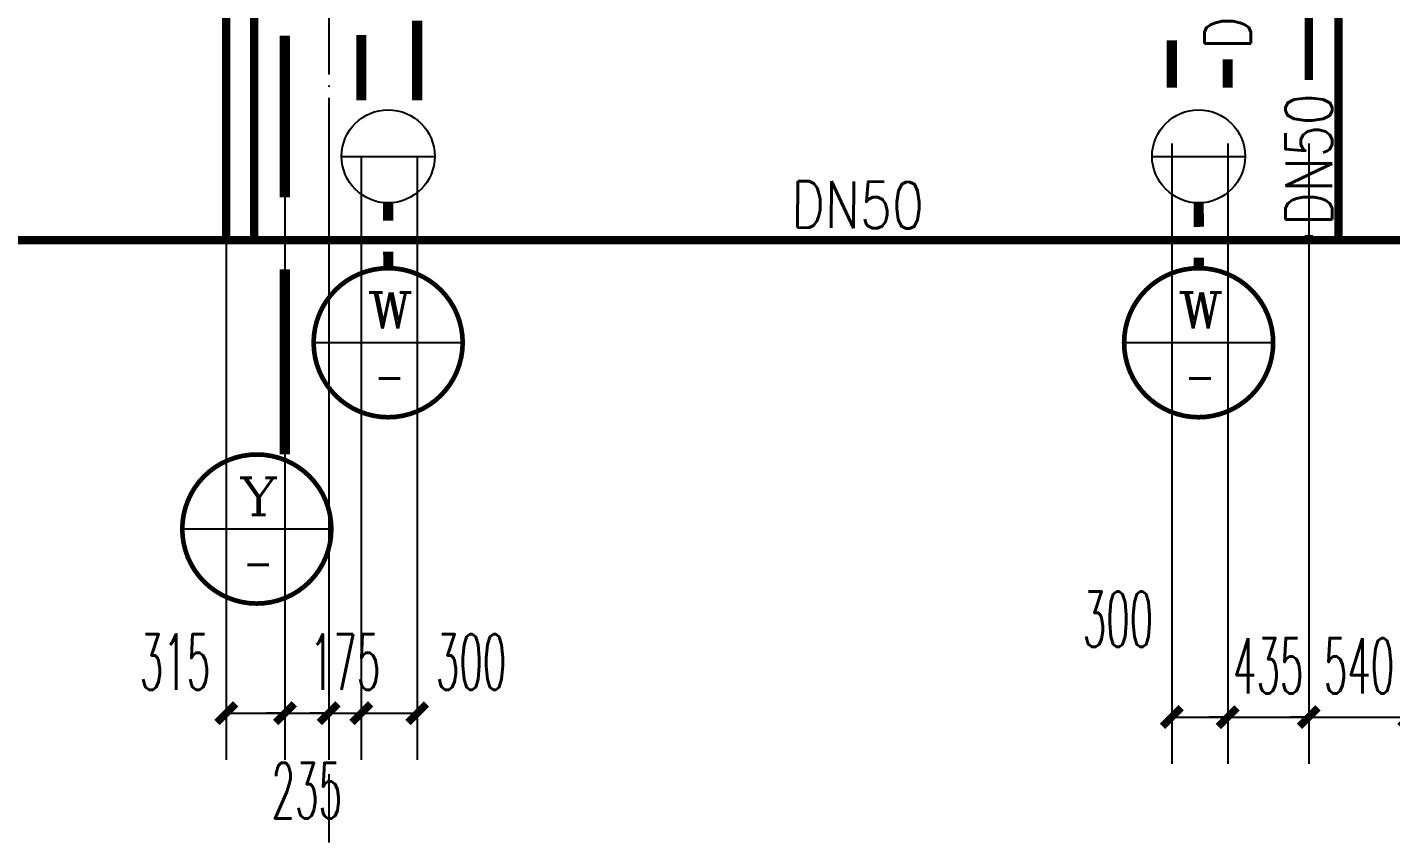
# Model space of a CAD drawing. Extents: x 27938 to 1507990, y 110129 to 923079.
# Drawn here: x 854799 to 862117, y 667017 to 671350 of the extents above; entities that cross this region are included whole.
import ezdxf
from ezdxf.enums import TextEntityAlignment as Align

# ---------------------------------------------------------------- set-up
doc = ezdxf.new("R2010")
doc.units = 0
doc.header["$LTSCALE"] = 1000
doc.header["$MEASUREMENT"] = 0
doc.linetypes.add('DOTE', pattern=[2.42, 2, -0.2, 0.02, -0.2])
for name, color, linetype in [('DIM_污水', 2, 'Continuous'), ('DIM_雨水', 4, 'Continuous'), ('DOTE', 1, 'Continuous'), ('PIPE-凝结', 150, 'N'), ('PIPE-废水', 31, 'TG_F'), ('PIPE-污水', 2, 'W'), ('PIPE-雨水', 4, 'TG_Y'), ('TEXT_凝结', 7, 'Continuous'), ('TEXT_废水', 7, 'Continuous'), ('TWT_DIM', 3, 'Continuous'), ('WELL_污水', 2, 'Continuous')]:
    doc.layers.add(name, color=color, linetype=linetype)
doc.styles.add('_TCH_DIM_T3', font='SIMPLEX.shx', dxfattribs={"width": 0.494118, "bigfont": 'GBCBIG.shx'})
doc.styles.add('_TWT_CIRCLE', font='COMPLEX', dxfattribs={"width": 1.1, "height": 3.5, "bigfont": 'HZTXT'})
doc.styles.add('_TWT_PIPEDN', font='SIMPLEX', dxfattribs={"width": 0.8, "height": 3.5, "bigfont": 'HZTXT'})
doc.styles.get("Standard").update_dxf_attribs({"font": 'gbenor.shx', "bigfont": 'gbcbig.shx'})
doc.styles.add('TG_LINETYPE', font='SIMPLEX', dxfattribs={"width": 0.8, "height": 3, "bigfont": 'HZTXT'})
doc.linetypes.add('N', pattern='A,3,-0.2,["N",Standard,S=0.25,R=0,X=-0.1,Y=-0.115],-0.2', length=3.4)
doc.linetypes.add('TG_F', pattern='A,2,-0.3,["F",TG_LINETYPE,S=0.1,R=0,X=-0.23,Y=-0.15],0', length=2.3)
doc.linetypes.add('TG_Y', pattern='A,2,-0.229,["Y",TG_LINETYPE,S=0.1,R=0,X=-0.229,Y=-0.15],0', length=2.229)
doc.linetypes.add('W', pattern='A,3,-0.2,["W",Standard,S=0.25,R=0,X=-0.1,Y=-0.115],-0.2', length=3.4)
doc.dimstyles.new('_TWT_ARCH&&100', dxfattribs={"dimtxt": 297.5, "dimasz": 100, "dimexe": 250, "dimexo": 300, "dimgap": 126.25, "dimtad": 1, "dimdec": 0, "dimzin": 0, "dimdsep": 46, "dimtxsty": '_TCH_DIM_T3', "dimblk": 'ARCHTICK', "dimcen": 0.09, "dimclrt": 7, "dimazin": 2, "dimtfac": 1, "dimtdec": 0, "dimtix": 1, "dimtmove": 2, "dimatfit": 3, "dimfxl": 1, "dimtolj": 1, "dimtzin": 0, "dimarcsym": 0})

# ---------------------------------------------------------------- blocks, each defined once
blk = doc.blocks.new('$TWTSYS$00000190')
blk.add_line((0, 0.5, 0), (0, -0.5, 0))
blk.add_circle((0, 0, 0), 0.5)
blk = doc.blocks.new('_ArchTick')
at = {"color": 0, "linetype": 'ByBlock', "const_width": 0.4}
blk.add_lwpolyline([(-0.5, -0.5), (0.5, 0.5)], dxfattribs=at)
blk = doc.blocks.new('*D1059')
at = {"layer": 'Defpoints', "color": 0}
for p in [(860941.6, 671026.7), (861241.6, 671026.7), (861241.6, 667647.9)]:
    blk.add_point(p, dxfattribs=at)
at = {"layer": 'TWT_DIM', "color": 0, "lineweight": -2}
for p, q in [((860941.6, 670726.7), (860941.6, 667397.9)), ((861241.6, 670726.7), (861241.6, 667397.9)), ((860941.6, 667647.9), (861241.6, 667647.9))]:
    blk.add_line(p, q, dxfattribs=at)
at = {"layer": 'TWT_DIM', "color": 0, "lineweight": -2, "xscale": 100, "yscale": 100, "zscale": 100, "rotation": 180}
blk.add_blockref('_ArchTick', (860941.6, 667647.9), dxfattribs=at)
at = {"layer": 'TWT_DIM', "color": 0, "lineweight": -2, "xscale": 100, "yscale": 100, "zscale": 100}
blk.add_blockref('_ArchTick', (861241.6, 667647.9), dxfattribs=at)
at = {"layer": 'TWT_DIM', "color": 7, "insert": (860652.6, 668172.9), "char_height": 297.5, "attachment_point": 5, "style": '_TCH_DIM_T3'}
blk.add_mtext('\\A1;300', dxfattribs=at)
blk = doc.blocks.new('*D1060')
at = {"layer": 'Defpoints', "color": 0}
for p in [(861241.6, 671026.7), (861676.6, 671026.7), (861676.6, 667647.9)]:
    blk.add_point(p, dxfattribs=at)
at = {"layer": 'TWT_DIM', "color": 0, "lineweight": -2}
for p, q in [((861241.6, 670726.7), (861241.6, 667397.9)), ((861676.6, 670726.7), (861676.6, 667397.9)), ((861241.6, 667647.9), (861141.6, 667647.9)), ((861241.6, 667647.9), (861676.6, 667647.9)), ((861676.6, 667647.9), (861776.6, 667647.9))]:
    blk.add_line(p, q, dxfattribs=at)
at = {"layer": 'TWT_DIM', "color": 0, "lineweight": -2, "xscale": 100, "yscale": 100, "zscale": 100}
blk.add_blockref('_ArchTick', (861241.6, 667647.9), dxfattribs=at)
at = {"layer": 'TWT_DIM', "color": 0, "lineweight": -2, "xscale": 100, "yscale": 100, "zscale": 100, "rotation": 180}
blk.add_blockref('_ArchTick', (861676.6, 667647.9), dxfattribs=at)
at = {"layer": 'TWT_DIM', "color": 7, "insert": (861459.1, 667922.9), "char_height": 297.5, "attachment_point": 5, "style": '_TCH_DIM_T3'}
blk.add_mtext('\\A1;435', dxfattribs=at)
blk = doc.blocks.new('*D1061')
at = {"layer": 'Defpoints', "color": 0}
for p in [(861676.6, 671026.7), (862216.6, 671026.7), (862216.6, 667647.9)]:
    blk.add_point(p, dxfattribs=at)
at = {"layer": 'TWT_DIM', "color": 0, "lineweight": -2}
for p, q in [((861676.6, 670726.7), (861676.6, 667397.9)), ((862216.6, 670726.7), (862216.6, 667397.9)), ((861676.6, 667647.9), (861576.6, 667647.9)), ((861676.6, 667647.9), (862216.6, 667647.9)), ((862216.6, 667647.9), (862316.6, 667647.9))]:
    blk.add_line(p, q, dxfattribs=at)
at = {"layer": 'TWT_DIM', "color": 0, "lineweight": -2, "xscale": 100, "yscale": 100, "zscale": 100}
blk.add_blockref('_ArchTick', (861676.6, 667647.9), dxfattribs=at)
at = {"layer": 'TWT_DIM', "color": 0, "lineweight": -2, "xscale": 100, "yscale": 100, "zscale": 100, "rotation": 180}
blk.add_blockref('_ArchTick', (862216.6, 667647.9), dxfattribs=at)
at = {"layer": 'TWT_DIM', "color": 7, "insert": (861946.6, 667922.9), "char_height": 297.5, "attachment_point": 5, "style": '_TCH_DIM_T3'}
blk.add_mtext('\\A1;540', dxfattribs=at)
blk = doc.blocks.new('*D1062')
at = {"layer": 'Defpoints', "color": 0}
for p in [(856591.6, 670957.2), (856891.6, 670957.2), (856891.6, 667668.8)]:
    blk.add_point(p, dxfattribs=at)
at = {"layer": 'TWT_DIM', "color": 0, "lineweight": -2}
for p, q in [((856591.6, 670657.2), (856591.6, 667418.8)), ((856891.6, 670657.2), (856891.6, 667418.8)), ((856591.6, 667668.8), (856891.6, 667668.8))]:
    blk.add_line(p, q, dxfattribs=at)
at = {"layer": 'TWT_DIM', "color": 0, "lineweight": -2, "xscale": 100, "yscale": 100, "zscale": 100, "rotation": 180}
blk.add_blockref('_ArchTick', (856591.6, 667668.8), dxfattribs=at)
at = {"layer": 'TWT_DIM', "color": 0, "lineweight": -2, "xscale": 100, "yscale": 100, "zscale": 100}
blk.add_blockref('_ArchTick', (856891.6, 667668.8), dxfattribs=at)
at = {"layer": 'TWT_DIM', "color": 7, "insert": (857180.6, 667943.8), "char_height": 297.5, "attachment_point": 5, "style": '_TCH_DIM_T3'}
blk.add_mtext('\\A1;300', dxfattribs=at)
blk = doc.blocks.new('*D1063')
at = {"layer": 'Defpoints', "color": 0}
for p in [(856416.6, 670957.2), (856591.6, 670957.2), (856591.6, 667668.8)]:
    blk.add_point(p, dxfattribs=at)
at = {"layer": 'TWT_DIM', "color": 0, "lineweight": -2}
for p, q in [((856416.6, 670657.2), (856416.6, 667418.8)), ((856591.6, 670657.2), (856591.6, 667418.8)), ((856416.6, 667668.8), (856316.6, 667668.8)), ((856416.6, 667668.8), (856591.6, 667668.8)), ((856591.6, 667668.8), (856691.6, 667668.8))]:
    blk.add_line(p, q, dxfattribs=at)
at = {"layer": 'TWT_DIM', "color": 0, "lineweight": -2, "xscale": 100, "yscale": 100, "zscale": 100}
blk.add_blockref('_ArchTick', (856416.6, 667668.8), dxfattribs=at)
at = {"layer": 'TWT_DIM', "color": 0, "lineweight": -2, "xscale": 100, "yscale": 100, "zscale": 100, "rotation": 180}
blk.add_blockref('_ArchTick', (856591.6, 667668.8), dxfattribs=at)
at = {"layer": 'TWT_DIM', "color": 7, "insert": (856504.1, 667943.8), "char_height": 297.5, "attachment_point": 5, "style": '_TCH_DIM_T3'}
blk.add_mtext('\\A1;175', dxfattribs=at)
blk = doc.blocks.new('*D1064')
at = {"layer": 'Defpoints', "color": 0}
for p in [(856181.6, 670957.2), (856416.6, 670957.2), (856416.6, 667668.8)]:
    blk.add_point(p, dxfattribs=at)
at = {"layer": 'TWT_DIM', "color": 0, "lineweight": -2}
for p, q in [((856181.6, 670657.2), (856181.6, 667418.8)), ((856416.6, 670657.2), (856416.6, 667418.8)), ((856181.6, 667668.8), (856081.6, 667668.8)), ((856181.6, 667668.8), (856416.6, 667668.8)), ((856416.6, 667668.8), (856516.6, 667668.8))]:
    blk.add_line(p, q, dxfattribs=at)
at = {"layer": 'TWT_DIM', "color": 0, "lineweight": -2, "xscale": 100, "yscale": 100, "zscale": 100}
blk.add_blockref('_ArchTick', (856181.6, 667668.8), dxfattribs=at)
at = {"layer": 'TWT_DIM', "color": 0, "lineweight": -2, "xscale": 100, "yscale": 100, "zscale": 100, "rotation": 180}
blk.add_blockref('_ArchTick', (856416.6, 667668.8), dxfattribs=at)
at = {"layer": 'TWT_DIM', "color": 7, "insert": (856299.1, 667253.1), "char_height": 297.5, "attachment_point": 5, "style": '_TCH_DIM_T3'}
blk.add_mtext('\\A1;235', dxfattribs=at)
blk = doc.blocks.new('*D1065')
at = {"layer": 'Defpoints', "color": 0}
for p in [(855866.6, 670957.2), (856181.6, 670957.2), (856181.6, 667668.8)]:
    blk.add_point(p, dxfattribs=at)
at = {"layer": 'TWT_DIM', "color": 0, "lineweight": -2}
for p, q in [((855866.6, 670657.2), (855866.6, 667418.8)), ((856181.6, 670657.2), (856181.6, 667418.8)), ((855866.6, 667668.8), (856181.6, 667668.8))]:
    blk.add_line(p, q, dxfattribs=at)
at = {"layer": 'TWT_DIM', "color": 0, "lineweight": -2, "xscale": 100, "yscale": 100, "zscale": 100, "rotation": 180}
blk.add_blockref('_ArchTick', (855866.6, 667668.8), dxfattribs=at)
at = {"layer": 'TWT_DIM', "color": 0, "lineweight": -2, "xscale": 100, "yscale": 100, "zscale": 100}
blk.add_blockref('_ArchTick', (856181.6, 667668.8), dxfattribs=at)
at = {"layer": 'TWT_DIM', "color": 7, "insert": (855591.6, 667943.8), "char_height": 297.5, "attachment_point": 5, "style": '_TCH_DIM_T3'}
blk.add_mtext('\\A1;315', dxfattribs=at)

msp = doc.modelspace()

# ---------------------------------------------------------------- linework, layer by layer
at = {"layer": 'DIM_污水'}
for p, q in [((857135.6, 669657.2), (856335.6, 669657.2)), ((861485.6, 669657.2), (860685.6, 669657.2))]:
    msp.add_line(p, q, dxfattribs=at)
at = {"layer": 'DIM_污水', "const_width": 25}
for points in [[(857135.6, 669657.2, 1), (856335.6, 669657.2, 1)], [(861485.6, 669657.2, 1), (860685.6, 669657.2, 1)]]:
    msp.add_lwpolyline(points, format="xyb", close=True, dxfattribs=at)
at = {"layer": 'DIM_雨水'}
msp.add_line((856430.6, 668657.2), (855630.6, 668657.2), dxfattribs=at)
at = {"layer": 'DIM_雨水', "const_width": 25}
msp.add_lwpolyline([(856430.6, 668657.2, 1), (855630.6, 668657.2, 1)], format="xyb", close=True, dxfattribs=at)
at = {"layer": 'DOTE', "color": 169, "linetype": 'DOTE', "ltscale": 0.3}
msp.add_line((856416.6, 678957.2), (856416.6, 666975.2), dxfattribs=at)
at = {"layer": 'PIPE-凝结', "ltscale": 0.5, "const_width": 45}
for points in [[(856016.6, 670207.2), (856016.6, 674004.6)], [(861676.6, 672832.2), (861676.6, 671222.2)], [(861836.6, 672844.6), (861836.6, 670207.2)], [(855866.6, 671408.4), (855866.6, 670207.2)], [(861676.6, 671222.2), (861676.6, 671067.8)], [(861676.6, 670234.5), (861676.6, 670207.2)], [(853216.6, 670207.2), (874966.6, 670207.2)]]:
    msp.add_lwpolyline(points, dxfattribs=at)
at = {"layer": 'PIPE-废水', "ltscale": 0.5, "const_width": 55}
for points in [[(856891.6, 670957.2), (856891.6, 671384.9)], [(856591.6, 670957.2), (856591.6, 671308.1)], [(860941.6, 671026.7), (860941.6, 671280.2)], [(861241.6, 671026.7), (861241.6, 671178.6)]]:
    msp.add_lwpolyline(points, dxfattribs=at)
at = {"layer": 'PIPE-污水', "const_width": 55}
for points in [[(856735.9, 670407.2), (856736.1, 670311.8)], [(861085.9, 670407.2), (861086.1, 670279)], [(856736.3, 670145), (856736.4, 670057.2)], [(861086.4, 670113.7), (861086.4, 670057.2)]]:
    msp.add_lwpolyline(points, dxfattribs=at)
at = {"layer": 'PIPE-雨水', "ltscale": 0.5, "const_width": 55}
for points in [[(856181.6, 670437), (856181.6, 671304.9)], [(856181.6, 669057.2), (856181.6, 670051.2)]]:
    msp.add_lwpolyline(points, dxfattribs=at)

# ---------------------------------------------------------------- block references
at = {"layer": 'WELL_污水', "xscale": 500, "yscale": 500, "zscale": 500, "rotation": 90.00000000000001}
for p in [(856735.6, 670657.2), (861085.6, 670657.2)]:
    msp.add_blockref('$TWTSYS$00000190', p, dxfattribs=at)

# ---------------------------------------------------------------- texts
at = {"layer": 'DIM_污水', "color": 7, "style": '_TWT_CIRCLE'}
for s, height, width, p, p2 in [('W', 193.3, 1.21, (856624.2, 669733.5), (856869.2, 669733.5)), ('W', 193.3, 1.21, (860974.2, 669733.5), (861219.2, 669733.5)), ('-', 207, 0.941111, (856659.7, 669375.9), (856826.6, 669375.9)), ('-', 207, 0.941111, (861009.7, 669375.9), (861176.6, 669375.9))]:
    msp.add_text(s, height=height, dxfattribs=dict(at, width=width)).set_placement(p, p2, align=Align.FIT)
at = {"layer": 'DIM_雨水', "color": 7, "style": '_TWT_CIRCLE'}
for s, height, width, p, p2 in [('Y', 198.8, 1.21, (855931.6, 668732.7), (856149.3, 668732.7)), ('-', 207, 0.941111, (855954.7, 668375.9), (856121.6, 668375.9))]:
    msp.add_text(s, height=height, dxfattribs=dict(at, width=width)).set_placement(p, p2, align=Align.FIT)
at = {"layer": 'TEXT_凝结', "style": '_TWT_PIPEDN', "width": 0.8}
for rotation, p in [(90, (861801.6, 670284.5)), (359.48278, (858898.6, 670275.3))]:
    msp.add_text('DN50', height=250, rotation=rotation, dxfattribs=at).set_placement(p)
at = {"layer": 'TEXT_废水', "style": '_TWT_PIPEDN', "width": 0.8}
msp.add_text('DN100', height=250, rotation=90, dxfattribs=at).set_placement((861366.6, 671228.6))

# ---------------------------------------------------------------- dimensions: what is measured, and where the dimension line sits
at = {"layer": 'TWT_DIM'}
for base, p1, p2, picture, middle in [((861241.6, 667647.9), (860941.6, 671026.7), (861241.6, 671026.7), '*D1059', (860652.6, 668172.9)), ((856181.6, 667668.8), (855866.6, 670957.2), (856181.6, 670957.2), '*D1065', (855591.6, 667943.8)), ((856416.6, 667668.8), (856181.6, 670957.2), (856416.6, 670957.2), '*D1064', (856299.1, 667253.1)), ((856891.6, 667668.8), (856591.6, 670957.2), (856891.6, 670957.2), '*D1062', (857180.6, 667943.8))]:
    dim = msp.add_linear_dim(base=base, p1=p1, p2=p2, angle=0, dimstyle='_TWT_ARCH&&100', dxfattribs=at)
    dim.commit()
    dim.dimension.update_dxf_attribs({"geometry": picture, "text_midpoint": middle, "dimtype": 129})
for p1, p2, distance, picture, middle in [((861241.6, 671026.7), (861676.6, 671026.7), -3378.8, '*D1060', (861459.1, 667922.9)), ((861676.6, 671026.7), (862216.6, 671026.7), -3378.8, '*D1061', (861946.6, 667922.9)), ((856416.6, 670957.2), (856591.6, 670957.2), -3288.3, '*D1063', (856504.1, 667943.8))]:
    dim = msp.add_aligned_dim(p1=p1, p2=p2, distance=distance, dimstyle='_TWT_ARCH&&100', dxfattribs=at)
    dim.commit()
    dim.dimension.update_dxf_attribs({"geometry": picture, "text_midpoint": middle})

doc.saveas('drawing.dxf')
